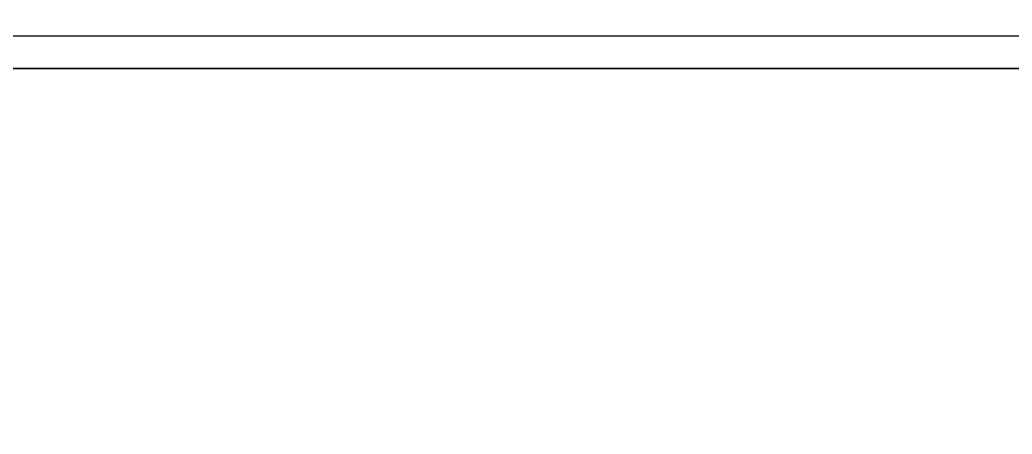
# Model space of a CAD drawing. Extents: x -2209072 to 495824, y -92434 to 572724.
# Drawn here: x 106920 to 137349, y 481492 to 494199 of the extents above; entities that cross this region are included whole.
import ezdxf

# ---------------------------------------------------------------- set-up
doc = ezdxf.new("R2010")
doc.units = 0
doc.header["$LTSCALE"] = 1000
doc.header["$MEASUREMENT"] = 0
doc.layers.get('0').update_dxf_attribs({"linetype": 'CONTINUOUS'})
doc.layers.add('6#7#幕墙$0$04-不打印_辅助线', color=165, linetype='CONTINUOUS', plot=False)

# ---------------------------------------------------------------- blocks, each defined once
blk = doc.blocks.new('图框-A1')
for points, const_width in [([(0, 0), (841, 0), (841, 594), (0, 594)], 0.05), ([(766, 584), (25, 584), (25, 10), (766, 10)], 0.5)]:
    blk.add_lwpolyline(points, close=True, dxfattribs=dict(const_width=const_width))
at = {"const_width": 0.05}
for points in [[(420.5, 594), (420.5, 592)], [(420.5, 0), (420.5, 2)]]:
    blk.add_lwpolyline(points, dxfattribs=at)
blk = doc.blocks.new('6#7#幕墙')
at = {"layer": '6#7#幕墙$0$04-不打印_辅助线'}
blk.add_lwpolyline([(81834, 493710), (165934, 493710), (165934, 434310), (81834, 434310)], close=True, dxfattribs=at)
blk = doc.blocks.new('X-104 6#7#平面')
at = {"xscale": 100, "yscale": 100, "zscale": 100}
for p in [(81834, 493711), (81834, 434311)]:
    blk.add_blockref('图框-A1', p, dxfattribs=at)
blk.add_blockref('6#7#幕墙', (0, 0))

msp = doc.modelspace()

# ---------------------------------------------------------------- block references
msp.add_blockref('X-104 6#7#平面', (0, 0))

doc.saveas('drawing.dxf')
